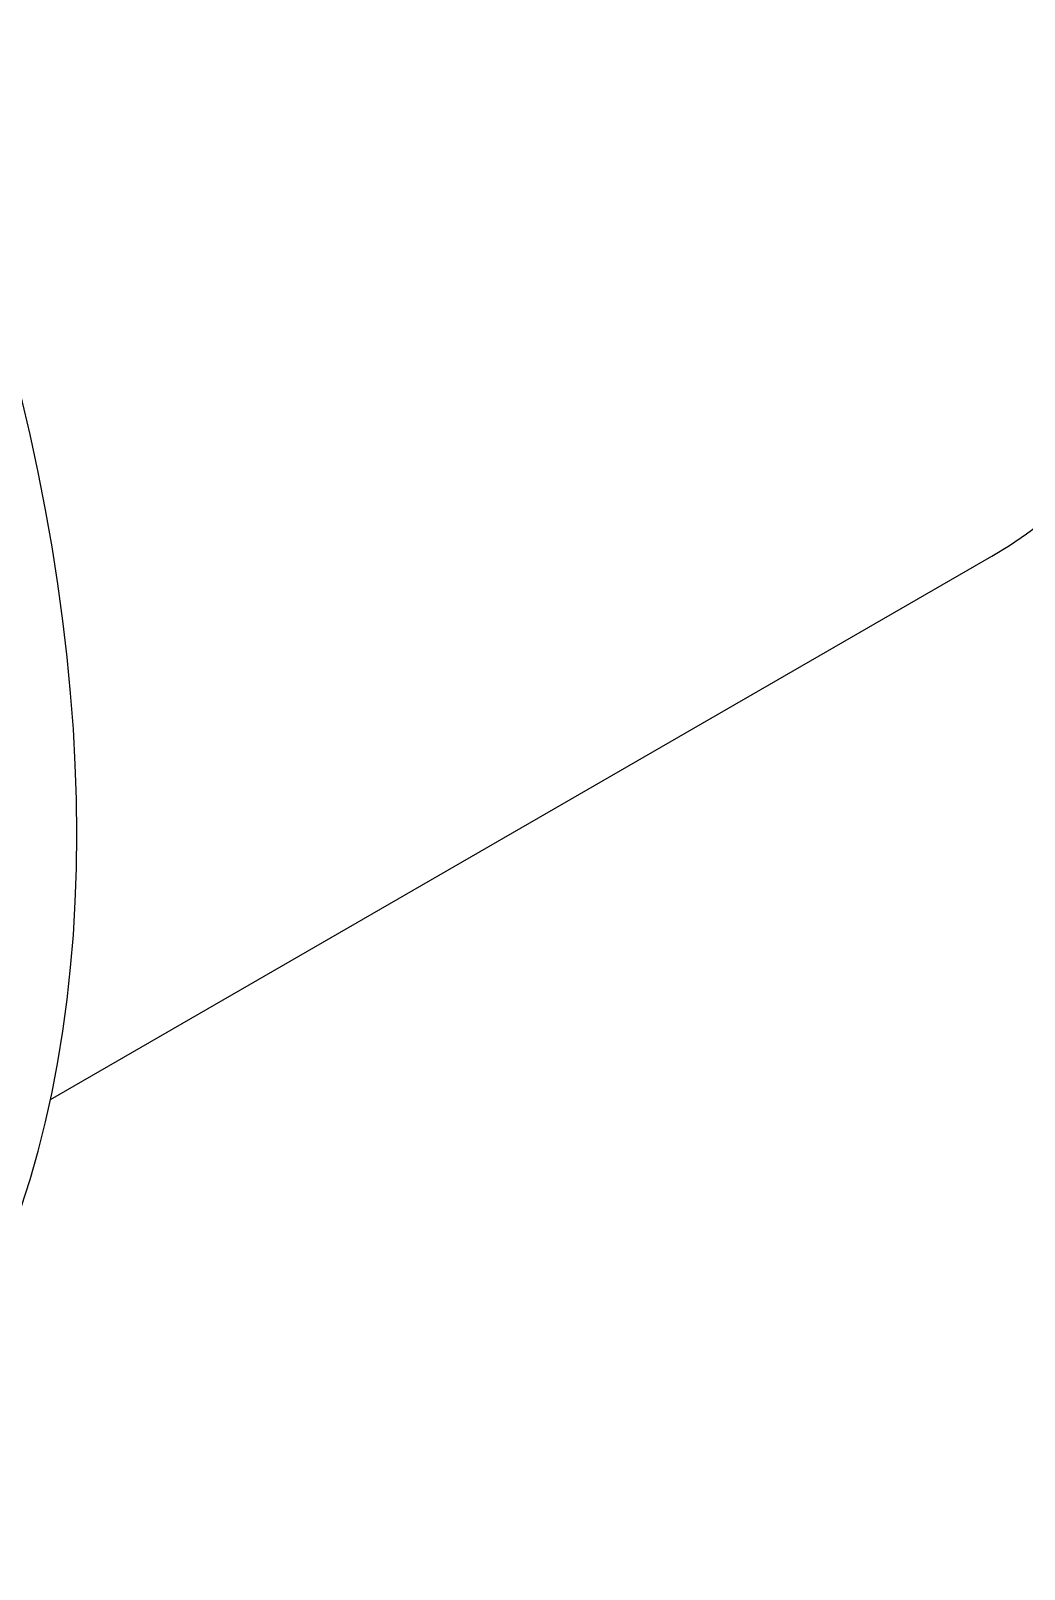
# Model space of a CAD drawing. Header units: inches. Extents: x 0.13 to 5.42, y 0.13 to 4.16.
# Drawn here: x 5.0008 to 5.1845, y 3.2621 to 3.5465 of the extents above; entities that cross this region are included whole.
import ezdxf

# ---------------------------------------------------------------- set-up
doc = ezdxf.new("R2010")
doc.units = ezdxf.units.IN
doc.header["$LTSCALE"] = 0.50402
doc.header["$MEASUREMENT"] = 0
doc.linetypes.add('SLD-Solid', pattern=[0])

msp = doc.modelspace()

# ---------------------------------------------------------------- linework, layer by layer
at = {"color": 7, "linetype": 'SLD-Solid', "lineweight": 25}
msp.add_line((5.004407071784614, 3.348947889717854), (5.178464489832553, 3.449429098354264), dxfattribs=at)
at = {"color": 7, "linetype": 'SLD-Solid', "lineweight": 25, "flags": 128}
for points in [[(5.178464489832552, 3.449429098354264), (5.17847464835382, 3.449434963696932), (5.181703964549844, 3.451398742387876), (5.184845397927883, 3.453509559312773), (5.187896795506414, 3.455765967823142), (5.190856066009961, 3.458166421489299), (5.193721181302338, 3.460709275160207), (5.196490177776639, 3.463392786090977), (5.199161157700996, 3.466215115137264), (5.201732290519187, 3.469174328015716), (5.204201814105209, 3.472268396629643), (5.206568035970952, 3.475495200458969), (5.208829334426143, 3.478852528013531), (5.210984159689779, 3.482338078348727), (5.213031034952256, 3.485949462642463), (5.214968557387515, 3.489684205832337), (5.21679539911446, 3.493539748311923), (5.218510308107024, 3.497513447684991), (5.220112109052245, 3.501602580576484), (5.221599704155767, 3.505804344498974), (5.222972073894213, 3.51011585977335), (5.224228277713917, 3.51453417150241), (5.225367454675527, 3.519056251595994), (5.226388824044059, 3.523679000846288), (5.227291685823966, 3.528399251051868), (5.228075421238881, 3.533213767189025), (5.228739493155701, 3.538119249628889), (5.229283446452706, 3.54311233639883), (5.229706908331476, 3.548189605486585), (5.230009588572391, 3.553347577185538), (5.230191279733535, 3.558582716479532), (5.230251857292861, 3.563891435465596), (5.230191279733535, 3.569270095812914), (5.230009588572391, 3.574715011256353), (5.229706908331476, 3.58022245012285), (5.229283446452706, 3.585788637888907), (5.228739493155701, 3.591409759767465), (5.228075421238881, 3.597081963322372), (5.227291685823965, 3.602801361108643), (5.226388824044059, 3.608564033336726), (5.225367454675526, 3.614366030558929), (5.224228277713916, 3.62020337637617), (5.222972073894213, 3.626072070163209), (5.221599704155767, 3.631968089810472), (5.220112109052245, 3.637887394480606), (5.218510308107023, 3.643825927377865), (5.216795399114459, 3.649779618528438), (5.214968557387515, 3.655744387569804), (5.213031034952254, 3.661716146547208), (5.210984159689777, 3.667690802715345), (5.208829334426142, 3.673664261343316), (5.206568035970951, 3.679632428520959), (5.204201814105208, 3.685591213964608), (5.201732290519186, 3.691536533820366), (5.199161157700996, 3.697464313462981), (5.196490177776639, 3.703370490288384), (5.193721181302337, 3.709251016498), (5.190856066009959, 3.715101861872903), (5.187896795506414, 3.720919016535929), (5.184845397927882, 3.726698493699846), (5.181703964549844, 3.732436332399697), (5.178474648353819, 3.738128600207449), (5.17515966255182, 3.74377139592708), (5.171761279069529, 3.74936085226827), (5.168281826989232, 3.754893138496841), (5.164723690953582, 3.760364463060156), (5.161089309531284, 3.765771076185658), (5.157381173545823, 3.771109272450777), (5.153601824368381, 3.776375393322442), (5.149753852176097, 3.781565829664456), (5.145839894176905, 3.786677024211019), (5.14186263280211, 3.791705474004698), (5.137824793867989, 3.79664773279718), (5.133729144707654, 3.801500413411163), (5.129578492274455, 3.806260190061748), (5.125375681218242, 3.810923800635776), (5.121123591935777, 3.815488048927512), (5.116825138596659, 3.819949806829166), (5.112483267146092, 3.824306016474742), (5.108100953285889, 3.828553692335748), (5.103681200435065, 3.832689923267322), (5.099227037671456, 3.836711874503395), (5.094741517655728, 3.84061678959949), (5.090227714539244, 3.844401992321856), (5.08568872185719, 3.84806488848162), (5.081127650408423, 3.851602967712722), (5.076547626123482, 3.855013805192387), (5.071951787922235, 3.858295063302982), (5.067343285562619, 3.861444493234101), (5.062725277481952, 3.864459936523785), (5.058100928632294, 3.86733932653783), (5.053473408311359, 3.870080689886147), (5.048845887990425, 3.872682147775233), (5.044221539140769, 3.875141917295796), (5.0396035310601, 3.877458312644674), (5.034995028700484, 3.879629746280203), (5.030399190499239, 3.881654730010234), (5.025819166214298, 3.883531876012068), (5.021258094765529, 3.885259897783602), (5.016719102083476, 3.886837611025029), (5.012205298966991, 3.888263934450503), (5.007719778951263, 3.889537890529195), (5.003265616187654, 3.890658606155242), (4.998845863336832, 3.891625313246138), (4.994463549476628, 3.892437349269128), (4.990121678026061, 3.893094157695286), (4.985823224686942, 3.893595288380925), (4.981571135404478, 3.893940397876103), (4.977368324348265, 3.894129249660014), (4.973217671915067, 3.894161714303075), (4.969122022754731, 3.894037769555643), (4.96508418382061, 3.893757500363258), (4.961106922445815, 3.893321098808423), (4.957192964446622, 3.892728863978964), (4.95334499225434, 3.891981201763054), (4.949565643076897, 3.891078624571025), (4.945857507091437, 3.890021750984203), (4.942223125669138, 3.88881130533095), (4.938664989633488, 3.887448117190255), (4.93518553755319, 3.885933120823177), (4.9317871540709, 3.884267354532549), (4.928482326790169, 3.882457825294049)], [(4.947781297206868, 3.262132867313228), (4.947793360450874, 3.262139832407646), (4.951628173433653, 3.264471819603142), (4.955358625570073, 3.266978414701458), (4.958982160194579, 3.269657899807521), (4.962496293917541, 3.272508438536082), (4.965898618327239, 3.275528077270285), (4.969186801640472, 3.278714746500575), (4.972358590300646, 3.282066262243041), (4.975411810522248, 3.285580327536202), (4.978344369780649, 3.28925453401524), (4.981154258246217, 3.293086363562564), (4.983839550161759, 3.297073190033608), (4.986398405162324, 3.301212281056653), (4.988829069536516, 3.305500799905464), (4.991129877428386, 3.30993580744344), (4.993299251979134, 3.314514264137947), (4.995335706407803, 3.319233032143466), (4.997237845030253, 3.324088877452114), (4.999004364215686, 3.32907847211007), (5.00063405328009, 3.334198396498393), (5.002125795315989, 3.339445141676652), (5.003478567957901, 3.344815111787782), (5.004691444083032, 3.350304626522507), (5.00576359244667, 3.355909923641633), (5.006694278251884, 3.361627161554507), (5.007482863653109, 3.367452421951845), (5.008128808193302, 3.373381712491149), (5.00863166917434, 3.379410969532858), (5.008991101960428, 3.385536060925365), (5.009206860214286, 3.391752788836983), (5.009278796065986, 3.398056892632935), (5.009206860214286, 3.404444051795374), (5.008991101960428, 3.41090988888446), (5.00863166917434, 3.417449972538424), (5.008128808193302, 3.424059820510616), (5.007482863653109, 3.430734902741404), (5.006694278251883, 3.437470644462855), (5.00576359244667, 3.444262429334052), (5.004691444083032, 3.451105602604902), (5.0034785679579, 3.457995474306267), (5.002125795315988, 3.464927322464241), (5.00063405328009, 3.47189639633635), (4.999004364215685, 3.478897919667475), (4.997237845030253, 3.485927093963259), (4.995335706407803, 3.492979101778753), (4.993299251979132, 3.500049110020059), (4.991129877428386, 3.507132273256681), (4.988829069536516, 3.514223737042349), (4.986398405162324, 3.521318641242011), (4.983839550161758, 3.528412123362727), (4.981154258246216, 3.535499321886178), (4.978344369780647, 3.542575379600511), (4.975411810522246, 3.549635446929224), (4.972358590300645, 3.556674685254829), (4.969186801640471, 3.563688270234995), (4.965898618327238, 3.570671395108914), (4.962496293917541, 3.577619273991611), (4.958982160194579, 3.584527145153955), (4.955358625570072, 3.591390274286106), (4.951628173433652, 3.598203957742179), (4.947793360450873, 3.604963525763884), (4.943856814810999, 3.611664345680947), (4.939821234425779, 3.618301825086109), (4.935689385080426, 3.624871414982537), (4.931464098538091, 3.631368612901474), (4.927148270599112, 3.637788965988007), (4.922744859116378, 3.644128074052837), (4.918256881968164, 3.650381592587939), (4.913687414989829, 3.656545235744081), (4.909039589865788, 3.662614779268124), (4.904316591983219, 3.668586063398118), (4.89952165824895, 3.674454995714191), (4.89465807487105, 3.680217553943295), (4.889729175106628, 3.685869788715865), (4.884738336977375, 3.691407826272523), (4.879688980954448, 3.696827871118959), (4.874584567614245, 3.702126208627174), (4.869428595266696, 3.707299207581296), (4.864224597557705, 3.712343322666239), (4.858976141047353, 3.717255096897484), (4.853686822765567, 3.72203116399032), (4.848360267746891, 3.726668250666934), (4.843000126546065, 3.731163178899743), (4.837610072736126, 3.735512868089463), (4.832193800390715, 3.739714337176397), (4.826755021552347, 3.743764706683499), (4.821297463688367, 3.747661200689831), (4.815824867136323, 3.751401148733034), (4.810340982540529, 3.754981987639534), (4.804849568281562, 3.758401263281212), (4.799354387900452, 3.761656632257339), (4.793859207519342, 3.764745863500629), (4.788367793260376, 3.767666839806297), (4.782883908664582, 3.77041755928309), (4.777411312112537, 3.77299613672528), (4.771953754248558, 3.775400804904692), (4.76651497541019, 3.77762991578187), (4.761098703064778, 3.779681941635566), (4.755708649254839, 3.781555476109761), (4.750348508054015, 3.783249235177511), (4.745021953035337, 3.784762058020958), (4.739732634753552, 3.786092907826889), (4.7344841782432, 3.787240872497328), (4.729280180534208, 3.788205165274629), (4.72412420818666, 3.788985125280691), (4.719019794846457, 3.789580217969887), (4.71397043882353, 3.789990035495412), (4.708979600694278, 3.790214296988805), (4.704050700929854, 3.79025284875244), (4.699187117551956, 3.790105664364865), (4.694392183817687, 3.789772844698908), (4.689669185935117, 3.789254617852541), (4.685021360811077, 3.78855133899256), (4.680451893832741, 3.787663490111166), (4.675963916684528, 3.786591679695632), (4.671560505201794, 3.78533664231128), (4.667244677262815, 3.783899238098043), (4.663019390720479, 3.782280452180967), (4.658887541375126, 3.780481393995061), (4.654851960989906, 3.778503296524941), (4.650927478594039, 3.776354480554223)]]:
    msp.add_lwpolyline(points, dxfattribs=at)

doc.saveas('drawing.dxf')
